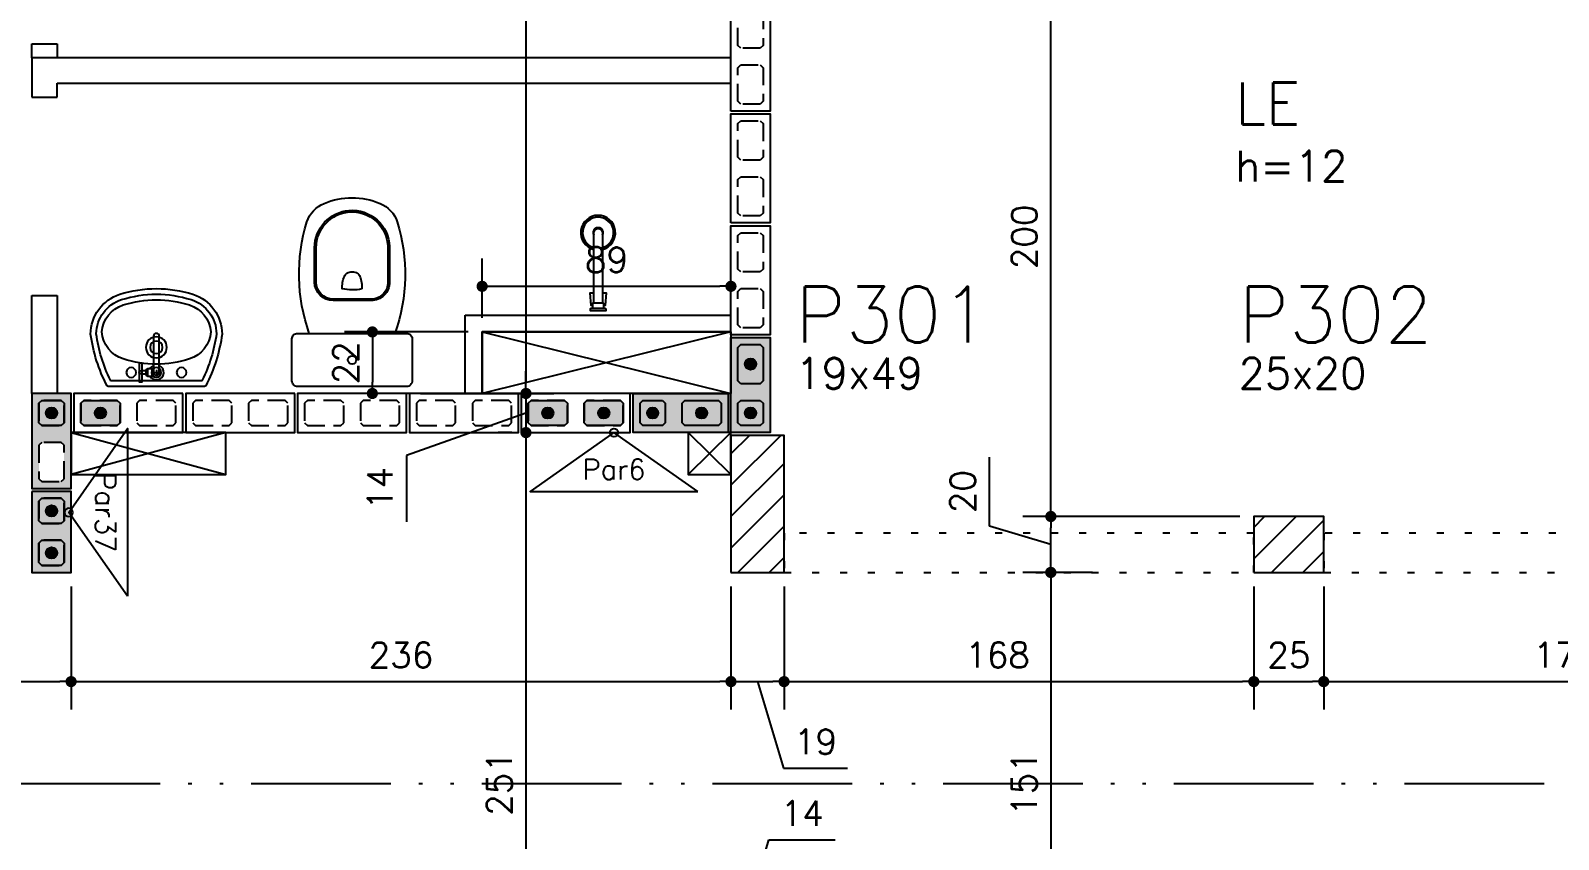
# Model space of a CAD drawing. Extents: x -14651 to 4579, y -10691 to -1290.
# Drawn here: x 1824 to 2370, y -9609 to -9320 of the extents above; entities that cross this region are included whole.
import ezdxf
from ezdxf.enums import TextEntityAlignment as Align

# ---------------------------------------------------------------- set-up
doc = ezdxf.new("R2010")
doc.units = 0
doc.header["$LTSCALE"] = 25
for name, pattern in [('DASHED2', [0.375, 0.25, -0.125]), ('ESTILO_TQS_0002', [0.4, 0.1, -0.3]), ('ESTILO_TQS_0004', [3.3, 2, -0.4, 0.05, -0.4, 0.05, -0.4])]:
    doc.linetypes.add(name, pattern=pattern)
for name, color, linetype in [('213', 252, 'Continuous'), ('241', 2, 'Continuous'), ('247', 50, 'Continuous'), ('248', 100, 'Continuous'), ('252', 1, 'Continuous'), ('ALVENARIA NÃO ESTRUTURAL', 242, 'Continuous'), ('Arranque', 14, 'Continuous'), ('COTA', 1, 'Continuous'), ('EIXOS', 1, 'ESTILO_TQS_0004'), ('FERRO', 5, 'Continuous'), ('L-D', 2, 'Continuous'), ('L-N', 4, 'Continuous'), ('P-D', 2, 'Continuous'), ('P-S', 5, 'Continuous'), ('Pena_1', 1, 'Continuous'), ('Pena_2', 2, 'Continuous'), ('PIL-N', 4, 'Continuous'), ('PORTA', 3, 'ESTILO_TQS_0002'), ('PROJ', 252, 'Continuous')]:
    doc.layers.add(name, color=color, linetype=linetype)
doc.styles.add('COTA', font='romans.shx')
doc.styles.get("Standard").update_dxf_attribs({"font": 'romans.shx'})
doc.dimstyles.new('forma', dxfattribs={"dimscale": 5, "dimtxt": 1.8, "dimasz": 0.8, "dimexe": 2, "dimexo": 1, "dimgap": 1, "dimtad": 1, "dimdec": 1, "dimzin": 9, "dimtxsty": 'COTA', "dimblk1": 'DOT', "dimblk2": 'DOT', "dimsah": 1, "dimcen": 0, "dimdle": 1, "dimclrd": 256, "dimclre": 256, "dimclrt": 2, "dimadec": 0, "dimazin": 0, "dimtfac": 1, "dimtdec": 0, "dimtmove": 0, "dimatfit": 3, "dimfxl": 1, "dimtolj": 1, "dimtzin": 0, "dimarcsym": 0})
pattern_1 = [(45, (0, -500), (-5.61266, 5.61266), [])]

# ---------------------------------------------------------------- blocks, each defined once
blk = doc.blocks.new('P4015', base_point=(5842102.11612, -8124149.02973))
blk.add_lwpolyline([(5842082.61612, -8124156.02973), (5842121.61612, -8124156.02973), (5842121.61612, -8124142.02973), (5842082.61612, -8124142.02973), (5842082.61612, -8124156.02973)])
at = {"color": 1, "linetype": 'DASHED2'}
for points in [[(5842085.11612, -8124152.52973), (5842086.11612, -8124153.52973), (5842098.11612, -8124153.52973), (5842099.11612, -8124152.52973), (5842099.11612, -8124145.52973), (5842098.11612, -8124144.52973), (5842086.11612, -8124144.52973), (5842085.11612, -8124145.52973), (5842085.11612, -8124152.52973)], [(5842105.11612, -8124152.52973), (5842106.11612, -8124153.52973), (5842118.11612, -8124153.52973), (5842119.11612, -8124152.52973), (5842119.11612, -8124145.52973), (5842118.11612, -8124144.52973), (5842106.11612, -8124144.52973), (5842105.11612, -8124145.52973), (5842105.11612, -8124152.52973)]]:
    blk.add_lwpolyline(points, dxfattribs=at)
blk = doc.blocks.new('P3515')
at = {"layer": '248'}
h = blk.add_hatch(color=100, dxfattribs=at)
h.paths.add_polyline_path([(17, 7), (-17, 7), (-17, -7), (17, -7)])
h.paths.add_polyline_path([(-5.5, -3.5), (-6.5, -4.5), (-13.5, -4.5), (-14.5, -3.5), (-14.5, 3.5), (-13.5, 4.5), (-6.5, 4.5), (-5.5, 3.5)], flags=16)
h.paths.add_polyline_path([(0.5, 3.5), (1.5, 4.5), (13.5, 4.5), (14.5, 3.5), (14.5, -3.5), (13.5, -4.5), (1.5, -4.5), (0.5, -3.5)], flags=16)
blk.add_lwpolyline([(-17, -7), (17, -7), (17, 7), (-17, 7), (-17, -7)])
at = {"color": 1, "linetype": 'DASHED2'}
for points in [[(-14.5, -3.5), (-13.5, -4.5), (-6.5, -4.5), (-5.5, -3.5), (-5.5, 3.5), (-6.5, 4.5), (-13.5, 4.5), (-14.5, 3.5), (-14.5, -3.5)], [(0.5, -3.5), (1.5, -4.5), (13.5, -4.5), (14.5, -3.5), (14.5, 3.5), (13.5, 4.5), (1.5, 4.5), (0.5, 3.5), (0.5, -3.5)]]:
    blk.add_lwpolyline(points, dxfattribs=at)
blk = doc.blocks.new('P3015')
at = {"layer": '252'}
h = blk.add_hatch(color=21, dxfattribs=at)
h.paths.add_polyline_path([(14.5, -7), (14.5, 7), (-14.5, 7), (-14.5, -7)])
h.paths.add_polyline_path([(3, 3.5), (4, 4.5), (11, 4.5), (12, 3.5), (12, -3.5), (11, -4.5), (4, -4.5), (3, -3.5)], flags=16)
h.paths.add_polyline_path([(-3, -3.5), (-4, -4.5), (-11, -4.5), (-12, -3.5), (-12, 3.5), (-11, 4.5), (-4, 4.5), (-3, 3.5)], flags=16)
blk.add_lwpolyline([(-14.5, -7), (14.5, -7), (14.5, 7), (-14.5, 7), (-14.5, -7)])
at = {"color": 1, "linetype": 'DASHED2'}
for points in [[(-12, -3.5), (-11, -4.5), (-4, -4.5), (-3, -3.5), (-3, 3.5), (-4, 4.5), (-11, 4.5), (-12, 3.5), (-12, -3.5)], [(3, -3.5), (4, -4.5), (11, -4.5), (12, -3.5), (12, 3.5), (11, 4.5), (4, 4.5), (3, 3.5), (3, -3.5)]]:
    blk.add_lwpolyline(points, dxfattribs=at)
blk = doc.blocks.new('GR-1409')
at = {"layer": '213'}
h = blk.add_hatch(color=256, dxfattribs=at)
h.paths.add_polyline_path([(-6, 4.5), (-7, 3.5), (-7, -3.5), (-6, -4.5), (6, -4.5), (7, -3.5), (7, 3.5), (6, 4.5)])
h.paths.add_polyline_path([(-2, 0, 1), (2, 0, 1)], flags=16)
at = {"layer": 'Arranque'}
blk.add_hatch(color=256, dxfattribs=at).paths.add_polyline_path([(-2, 0, 1), (2, 0, 1)])
at = {"layer": '213'}
blk.add_lwpolyline([(-7, 3.5), (-6, 4.5), (6, 4.5), (7, 3.5), (7, -3.5), (6, -4.5), (-6, -4.5), (-7, -3.5), (-7, 3.5)], dxfattribs=at)
at = {"layer": 'FERRO', "linetype": 'Continuous'}
blk.add_circle((0, 0), 2, dxfattribs=at)
blk = doc.blocks.new('GR-0909')
at = {"layer": '213'}
h = blk.add_hatch(color=256, dxfattribs=at)
h.paths.add_polyline_path([(3.5, -4.5), (4.5, -3.5), (4.500001, 3.5), (3.500001, 4.5), (-3.499999, 4.5), (-4.499999, 3.5), (-4.5, -3.5), (-3.5, -4.5)])
h.paths.add_polyline_path([(-2, 0, -1), (2, 0, -1)], flags=16)
at = {"layer": 'Arranque'}
blk.add_hatch(color=256, dxfattribs=at).paths.add_polyline_path([(2, 0, 1), (-2, 0, 1)])
at = {"layer": '213'}
blk.add_lwpolyline([(3.500001, 4.5), (4.500001, 3.5), (4.5, -3.5), (3.5, -4.5), (-3.5, -4.5), (-4.5, -3.5), (-4.499999, 3.5), (-3.499999, 4.5), (3.500001, 4.5)], dxfattribs=at)
at = {"layer": 'FERRO', "linetype": 'Continuous'}
blk.add_circle((0, 0), 2, dxfattribs=at)
blk = doc.blocks.new('_IDNPAR_2')
at = {"color": 3}
blk.add_lwpolyline([(1, -0.7), (0, 0), (-1, -0.7)], close=True, dxfattribs=at)
blk.add_circle((0, 0), 0.05, dxfattribs=at)
at = {"layer": '247', "color": 2, "style": 'COTA', "flags": 8}
blk.add_attdef('ID', text='', height=0.24, dxfattribs=at).set_placement((0, -0.438), align=Align.MIDDLE_CENTER)
blk = doc.blocks.new('_Dot')
at = {"color": 0, "linetype": 'ByBlock', "lineweight": -2}
blk.add_line((-0.5, 0), (-1, 0), dxfattribs=at)
at = {"color": 0, "linetype": 'ByBlock', "const_width": 0.5}
blk.add_lwpolyline([(-0.25, 0, 1), (0.25, 0, 1)], format="xyb", close=True, dxfattribs=at)
blk = doc.blocks.new('*D185')
at = {"layer": 'COTA', "lineweight": -2, "transparency": 16777216}
for p, q in [((1967.27, -9028.6), (2011.2, -9028.6)), ((2001.2, -9032.6), (2001.2, -9445.6)), ((1963.52, -9449.6), (2011.2, -9449.6))]:
    blk.add_line(p, q, dxfattribs=at)
at = {"layer": 'Defpoints', "color": 0, "transparency": 16777216}
for p in [(1962.27, -9028.6), (1958.52, -9449.6), (2001.2, -9449.6)]:
    blk.add_point(p, dxfattribs=at)
at = {"layer": 'COTA', "lineweight": -2, "transparency": 16777216, "xscale": 4, "yscale": 4, "zscale": 4}
for p, rotation in [((2001.2, -9028.6), 90), ((2001.2, -9449.6), 270)]:
    blk.add_blockref('_Dot', p, dxfattribs=dict(at, rotation=rotation))
at = {"layer": 'COTA', "color": 2, "transparency": 16777216, "insert": (1991.7, -9239.1), "char_height": 9, "attachment_point": 5, "rotation": 90, "style": 'COTA'}
blk.add_mtext('\\A1;421 ', dxfattribs=at)
blk = doc.blocks.new('*D186')
at = {"layer": 'COTA', "lineweight": -2, "transparency": 16777216}
for p, q in [((2001.2, -9445.6), (2001.2, -9441.6)), ((1963.52, -9449.6), (2011.2, -9449.6)), ((2001.2, -9449.6), (2001.2, -9463.6)), ((2001.2, -9449.6), (2001.2, -9463.6)), ((2001.2, -9456.6), (1958.52, -9471.75)), ((1996.2, -9463.6), (1991.2, -9463.6)), ((2001.2, -9467.6), (2001.2, -9471.6)), ((1958.52, -9471.75), (1958.52, -9495.46))]:
    blk.add_line(p, q, dxfattribs=at)
at = {"layer": 'Defpoints', "color": 0, "transparency": 16777216}
for p in [(1958.52, -9449.6), (2001.2, -9463.6), (2001.2, -9463.6)]:
    blk.add_point(p, dxfattribs=at)
at = {"layer": 'COTA', "lineweight": -2, "transparency": 16777216, "xscale": 4, "yscale": 4, "zscale": 4}
for p, rotation in [((2001.2, -9449.6), 270), ((2001.2, -9463.6), 90)]:
    blk.add_blockref('_Dot', p, dxfattribs=dict(at, rotation=rotation))
at = {"layer": 'COTA', "color": 2, "transparency": 16777216, "insert": (1949.02, -9483.6), "char_height": 9, "attachment_point": 5, "rotation": 90, "style": 'COTA'}
blk.add_mtext('\\A1;14 ', dxfattribs=at)
blk = doc.blocks.new('*D187')
at = {"layer": 'COTA', "lineweight": -2, "transparency": 16777216}
for p, q in [((1996.2, -9463.6), (1991.2, -9463.6)), ((2001.2, -9467.6), (2001.2, -9710.6)), ((2014.02, -9714.6), (1991.2, -9714.6))]:
    blk.add_line(p, q, dxfattribs=at)
at = {"layer": 'Defpoints', "color": 0, "transparency": 16777216}
for p in [(2001.2, -9463.6), (2001.2, -9714.6), (2019.02, -9714.6)]:
    blk.add_point(p, dxfattribs=at)
at = {"layer": 'COTA', "lineweight": -2, "transparency": 16777216, "xscale": 4, "yscale": 4, "zscale": 4}
for p, rotation in [((2001.2, -9463.6), 90), ((2001.2, -9714.6), 270)]:
    blk.add_blockref('_Dot', p, dxfattribs=dict(at, rotation=rotation))
at = {"layer": 'COTA', "color": 2, "transparency": 16777216, "insert": (1991.7, -9589.1), "char_height": 9, "attachment_point": 5, "rotation": 90, "style": 'COTA'}
blk.add_mtext('\\A1;251 ', dxfattribs=at)
blk = doc.blocks.new('*D190')
at = {"layer": 'COTA', "lineweight": -2, "transparency": 16777216}
for p, q in [((2198.97, -9513.6), (2178.88, -9513.6)), ((2188.88, -9517.6), (2188.88, -9660.6)), ((2239.52, -9664.6), (2178.88, -9664.6))]:
    blk.add_line(p, q, dxfattribs=at)
at = {"layer": 'Defpoints', "color": 0, "transparency": 16777216}
for p in [(2203.97, -9513.6), (2188.88, -9664.6), (2244.52, -9664.6)]:
    blk.add_point(p, dxfattribs=at)
at = {"layer": 'COTA', "lineweight": -2, "transparency": 16777216, "xscale": 4, "yscale": 4, "zscale": 4}
for p, rotation in [((2188.88, -9513.6), 90), ((2188.88, -9664.6), 270)]:
    blk.add_blockref('_Dot', p, dxfattribs=dict(at, rotation=rotation))
at = {"layer": 'COTA', "color": 2, "transparency": 16777216, "insert": (2179.38, -9589.1), "char_height": 9, "attachment_point": 5, "rotation": 90, "style": 'COTA'}
blk.add_mtext('\\A1;151 ', dxfattribs=at)
blk = doc.blocks.new('*D196')
at = {"layer": 'COTA', "lineweight": -2, "transparency": 16777216}
for p, q in [((2166.93, -9497), (2166.93, -9472.43)), ((2188.93, -9503.6), (2166.93, -9497)), ((2256.52, -9493.6), (2178.93, -9493.6)), ((2188.93, -9509.6), (2188.93, -9497.6)), ((2203.81, -9513.6), (2178.93, -9513.6))]:
    blk.add_line(p, q, dxfattribs=at)
at = {"layer": 'Defpoints', "color": 0, "transparency": 16777216}
for p in [(2188.93, -9493.6), (2261.52, -9493.6), (2208.81, -9513.6)]:
    blk.add_point(p, dxfattribs=at)
at = {"layer": 'COTA', "lineweight": -2, "transparency": 16777216, "xscale": 4, "yscale": 4, "zscale": 4}
for p, rotation in [((2188.93, -9493.6), 90), ((2188.93, -9513.6), 270)]:
    blk.add_blockref('_Dot', p, dxfattribs=dict(at, rotation=rotation))
at = {"layer": 'COTA', "color": 2, "transparency": 16777216, "insert": (2157.43, -9484.71), "char_height": 9, "attachment_point": 5, "rotation": 90, "style": 'COTA'}
blk.add_mtext('\\A1;20 ', dxfattribs=at)
blk = doc.blocks.new('*D197')
at = {"layer": 'COTA', "lineweight": -2, "transparency": 16777216}
for p, q in [((2204.52, -9293.57), (2178.93, -9293.57)), ((2188.93, -9489.6), (2188.93, -9297.57)), ((2256.52, -9493.6), (2178.93, -9493.6))]:
    blk.add_line(p, q, dxfattribs=at)
at = {"layer": 'Defpoints', "color": 0, "transparency": 16777216}
for p in [(2188.93, -9293.57), (2209.52, -9293.57), (2261.52, -9493.6)]:
    blk.add_point(p, dxfattribs=at)
at = {"layer": 'COTA', "lineweight": -2, "transparency": 16777216, "xscale": 4, "yscale": 4, "zscale": 4}
for p, rotation in [((2188.93, -9293.57), 90), ((2188.93, -9493.6), 270)]:
    blk.add_blockref('_Dot', p, dxfattribs=dict(at, rotation=rotation))
at = {"layer": 'COTA', "color": 2, "transparency": 16777216, "insert": (2179.43, -9393.58), "char_height": 9, "attachment_point": 5, "rotation": 90, "style": 'COTA'}
blk.add_mtext('\\A1;200 ', dxfattribs=at)
blk = doc.blocks.new('*D239')
at = {"layer": 'COTA', "lineweight": -2, "transparency": 16777216}
for p, q in [((2081.52, -9631.24), (2088.12, -9609.24)), ((2088.12, -9609.24), (2111.83, -9609.24)), ((2074.52, -9659.6), (2074.52, -9621.24)), ((2088.52, -9659.6), (2088.52, -9621.24)), ((2070.52, -9631.24), (2066.52, -9631.24)), ((2074.52, -9631.24), (2088.52, -9631.24)), ((2074.52, -9631.24), (2088.52, -9631.24)), ((2092.52, -9631.24), (2096.52, -9631.24))]:
    blk.add_line(p, q, dxfattribs=at)
at = {"layer": 'Defpoints', "color": 0, "transparency": 16777216}
for p in [(2088.52, -9631.24), (2074.52, -9664.6), (2088.52, -9664.6)]:
    blk.add_point(p, dxfattribs=at)
at = {"layer": 'COTA', "lineweight": -2, "transparency": 16777216, "xscale": 4, "yscale": 4, "zscale": 4}
blk.add_blockref('_Dot', (2074.52, -9631.24), dxfattribs=at)
at = {"layer": 'COTA', "lineweight": -2, "transparency": 16777216, "xscale": 4, "yscale": 4, "zscale": 4, "rotation": 180}
blk.add_blockref('_Dot', (2088.52, -9631.24), dxfattribs=at)
at = {"layer": 'COTA', "color": 2, "transparency": 16777216, "insert": (2099.97, -9599.74), "char_height": 9, "attachment_point": 5, "style": 'COTA'}
blk.add_mtext('\\A1;14 ', dxfattribs=at)
blk = doc.blocks.new('*D251')
at = {"layer": 'COTA', "lineweight": -2, "transparency": 16777216}
for p, q in [((1649.52, -9518.6), (1649.52, -9562.65)), ((1838.52, -9518.6), (1838.52, -9562.65)), ((1653.52, -9552.65), (1834.52, -9552.65))]:
    blk.add_line(p, q, dxfattribs=at)
at = {"layer": 'Defpoints', "color": 0, "transparency": 16777216}
for p in [(1649.52, -9513.6), (1838.52, -9513.6), (1838.52, -9552.65)]:
    blk.add_point(p, dxfattribs=at)
at = {"layer": 'COTA', "lineweight": -2, "transparency": 16777216, "xscale": 4, "yscale": 4, "zscale": 4, "rotation": 180}
blk.add_blockref('_Dot', (1649.52, -9552.65), dxfattribs=at)
at = {"layer": 'COTA', "lineweight": -2, "transparency": 16777216, "xscale": 4, "yscale": 4, "zscale": 4}
blk.add_blockref('_Dot', (1838.52, -9552.65), dxfattribs=at)
at = {"layer": 'COTA', "color": 2, "transparency": 16777216, "insert": (1744.02, -9543.15), "char_height": 9, "attachment_point": 5, "style": 'COTA'}
blk.add_mtext('\\A1;189 ', dxfattribs=at)
blk = doc.blocks.new('*D252')
at = {"layer": 'COTA', "lineweight": -2, "transparency": 16777216}
for p, q in [((1838.52, -9518.6), (1838.52, -9562.65)), ((2074.52, -9518.6), (2074.52, -9562.65)), ((1842.52, -9552.65), (2070.52, -9552.65))]:
    blk.add_line(p, q, dxfattribs=at)
at = {"layer": 'Defpoints', "color": 0, "transparency": 16777216}
for p in [(1838.52, -9513.6), (2074.52, -9513.6), (2074.52, -9552.65)]:
    blk.add_point(p, dxfattribs=at)
at = {"layer": 'COTA', "lineweight": -2, "transparency": 16777216, "xscale": 4, "yscale": 4, "zscale": 4, "rotation": 180}
blk.add_blockref('_Dot', (1838.52, -9552.65), dxfattribs=at)
at = {"layer": 'COTA', "lineweight": -2, "transparency": 16777216, "xscale": 4, "yscale": 4, "zscale": 4}
blk.add_blockref('_Dot', (2074.52, -9552.65), dxfattribs=at)
at = {"layer": 'COTA', "color": 2, "transparency": 16777216, "insert": (1956.52, -9543.15), "char_height": 9, "attachment_point": 5, "style": 'COTA'}
blk.add_mtext('\\A1;236 ', dxfattribs=at)
blk = doc.blocks.new('*D253')
at = {"layer": 'COTA', "lineweight": -2, "transparency": 16777216}
for p, q in [((2074.52, -9518.6), (2074.52, -9562.65)), ((2093.52, -9518.6), (2093.52, -9562.65)), ((2078.52, -9552.65), (2089.52, -9552.65)), ((2084.02, -9552.65), (2093.32, -9583.65)), ((2093.32, -9583.65), (2116.17, -9583.65))]:
    blk.add_line(p, q, dxfattribs=at)
at = {"layer": 'Defpoints', "color": 0, "transparency": 16777216}
for p in [(2074.52, -9513.6), (2093.52, -9513.6), (2093.52, -9552.65)]:
    blk.add_point(p, dxfattribs=at)
at = {"layer": 'COTA', "lineweight": -2, "transparency": 16777216, "xscale": 4, "yscale": 4, "zscale": 4, "rotation": 180}
blk.add_blockref('_Dot', (2074.52, -9552.65), dxfattribs=at)
at = {"layer": 'COTA', "lineweight": -2, "transparency": 16777216, "xscale": 4, "yscale": 4, "zscale": 4}
blk.add_blockref('_Dot', (2093.52, -9552.65), dxfattribs=at)
at = {"layer": 'COTA', "color": 2, "transparency": 16777216, "insert": (2104.75, -9574.15), "char_height": 9, "attachment_point": 5, "style": 'COTA'}
blk.add_mtext('\\A1;19 ', dxfattribs=at)
blk = doc.blocks.new('*D254')
at = {"layer": 'COTA', "lineweight": -2, "transparency": 16777216}
for p, q in [((2093.52, -9518.6), (2093.52, -9562.65)), ((2261.52, -9518.6), (2261.52, -9562.65)), ((2097.52, -9552.65), (2257.52, -9552.65))]:
    blk.add_line(p, q, dxfattribs=at)
at = {"layer": 'Defpoints', "color": 0, "transparency": 16777216}
for p in [(2093.52, -9513.6), (2261.52, -9513.6), (2261.52, -9552.65)]:
    blk.add_point(p, dxfattribs=at)
at = {"layer": 'COTA', "lineweight": -2, "transparency": 16777216, "xscale": 4, "yscale": 4, "zscale": 4, "rotation": 180}
blk.add_blockref('_Dot', (2093.52, -9552.65), dxfattribs=at)
at = {"layer": 'COTA', "lineweight": -2, "transparency": 16777216, "xscale": 4, "yscale": 4, "zscale": 4}
blk.add_blockref('_Dot', (2261.52, -9552.65), dxfattribs=at)
at = {"layer": 'COTA', "color": 2, "transparency": 16777216, "insert": (2169.87, -9543.15), "char_height": 9, "attachment_point": 5, "style": 'COTA'}
blk.add_mtext('\\A1;168 ', dxfattribs=at)
blk = doc.blocks.new('*D255')
at = {"layer": 'COTA', "lineweight": -2, "transparency": 16777216}
for p, q in [((2261.52, -9518.6), (2261.52, -9562.65)), ((2286.52, -9518.6), (2286.52, -9562.65)), ((2265.52, -9552.65), (2282.52, -9552.65))]:
    blk.add_line(p, q, dxfattribs=at)
at = {"layer": 'Defpoints', "color": 0, "transparency": 16777216}
for p in [(2261.52, -9513.6), (2286.52, -9513.6), (2286.52, -9552.65)]:
    blk.add_point(p, dxfattribs=at)
at = {"layer": 'COTA', "lineweight": -2, "transparency": 16777216, "xscale": 4, "yscale": 4, "zscale": 4, "rotation": 180}
blk.add_blockref('_Dot', (2261.52, -9552.65), dxfattribs=at)
at = {"layer": 'COTA', "lineweight": -2, "transparency": 16777216, "xscale": 4, "yscale": 4, "zscale": 4}
blk.add_blockref('_Dot', (2286.52, -9552.65), dxfattribs=at)
at = {"layer": 'COTA', "color": 2, "transparency": 16777216, "insert": (2274.02, -9543.15), "char_height": 9, "attachment_point": 5, "style": 'COTA'}
blk.add_mtext('\\A1;25 ', dxfattribs=at)
blk = doc.blocks.new('*D256')
at = {"layer": 'COTA', "lineweight": -2, "transparency": 16777216}
for p, q in [((2286.52, -9518.6), (2286.52, -9562.65)), ((2459.52, -9518.6), (2459.52, -9562.65)), ((2290.52, -9552.65), (2455.52, -9552.65))]:
    blk.add_line(p, q, dxfattribs=at)
at = {"layer": 'Defpoints', "color": 0, "transparency": 16777216}
for p in [(2286.52, -9513.6), (2459.52, -9513.6), (2459.52, -9552.65)]:
    blk.add_point(p, dxfattribs=at)
at = {"layer": 'COTA', "lineweight": -2, "transparency": 16777216, "xscale": 4, "yscale": 4, "zscale": 4, "rotation": 180}
blk.add_blockref('_Dot', (2286.52, -9552.65), dxfattribs=at)
at = {"layer": 'COTA', "lineweight": -2, "transparency": 16777216, "xscale": 4, "yscale": 4, "zscale": 4}
blk.add_blockref('_Dot', (2459.52, -9552.65), dxfattribs=at)
at = {"layer": 'COTA', "color": 2, "transparency": 16777216, "insert": (2373.02, -9543.15), "char_height": 9, "attachment_point": 5, "style": 'COTA'}
blk.add_mtext('\\A1;173 ', dxfattribs=at)
blk = doc.blocks.new('XREF-MC41-BAS-PLN-AMO-FINAIS-02.03.08.09$0$CUBA03')
at = {"layer": 'PROJ'}
for p, q in [((-0.01, -0.05), (0.01, -0.05)), ((0, -0.06), (0, -0.04))]:
    blk.add_line(p, q, dxfattribs=at)
for points in [[(-0.1306, -0.3297, 0.077416), (0, -0.35, 0.077416), (0.1306, -0.3297, 0.326333), (0.235, -0.1868, 0.08687), (0.1764, -0.0027, 0.279276), (0.172, 0), (-0.172, 0, 0.279276), (-0.1764, -0.0027, 0.08687), (-0.235, -0.1868, 0.326333)], [(0.215, -0.1881, 0.080556), (0.1642, -0.0228, 0.285352), (0.1597, -0.02), (-0.1597, -0.02, 0.285352), (-0.1642, -0.0228, 0.080556), (-0.215, -0.1881, 0.323537), (-0.1245, -0.3106, 0.077416), (0, -0.33, 0.077416), (0.1245, -0.3106, 0.323537)], [(0.1185, -0.0985, 0.077416), (0, -0.08, 0.077416), (-0.1185, -0.0985, 0.305715), (-0.1947, -0.195, 0.305715), (-0.1185, -0.2915, 0.077416), (0, -0.31, 0.077416), (0.1185, -0.2915, 0.305715), (0.1947, -0.195, 0.305715)]]:
    blk.add_lwpolyline(points, format="xyb", close=True, dxfattribs=at)
for centre, radius in [((-0.09, -0.05), 0.0175), ((0, -0.05), 0.0175), ((0.09, -0.05), 0.0175), ((0, -0.14), 0.0375), ((0, -0.14), 0.0225)]:
    blk.add_circle(centre, radius, dxfattribs=at)
blk = doc.blocks.new('layout-inferior 1')
at = {"layer": 'ALVENARIA NÃO ESTRUTURAL'}
for p, q in [((29474.19, -9329.6), (29474.19, -9324.6)), ((29474.19, -9324.6), (29483.19, -9324.6)), ((29483.19, -9324.6), (29483.19, -9329.6)), ((29474.19, -9329.6), (29474.19, -9343.6)), ((29724.19, -9329.6), (29474.19, -9329.6)), ((29483.19, -9343.6), (29483.19, -9338.6)), ((29483.19, -9338.6), (29724.19, -9338.6)), ((29474.19, -9343.6), (29483.19, -9343.6)), ((29474.19, -9449.6), (29474.19, -9414.6)), ((29474.19, -9414.6), (29483.19, -9414.6)), ((29483.19, -9414.6), (29483.19, -9449.6)), ((29629.19, -9449.6), (29629.19, -9421.6)), ((29629.19, -9421.6), (29724.19, -9421.6)), ((29724.19, -9427.6), (29635.19, -9427.6)), ((29635.19, -9427.6), (29635.19, -9449.6))]:
    blk.add_line(p, q, dxfattribs=at)
at = {"layer": 'Pena_1'}
for p, q in [((29635.19, -9427.6), (29724.19, -9449.6)), ((29724.19, -9427.6), (29635.19, -9449.6))]:
    blk.add_line(p, q, dxfattribs=at)
at = {"layer": 'Pena_2'}
blk.add_lwpolyline([(29635.19, -9449.6), (29635.19, -9427.6), (29724.19, -9427.6), (29724.19, -9449.6), (29635.19, -9449.6)], dxfattribs=at)
at = {"layer": 'PROJ'}
for points in [[(29573.39, -9428.1, -0.160999), (29572.53, -9388.2, -0.2149), (29578.69, -9381.6, -0.2), (29598.69, -9381.6, -0.2149), (29604.86, -9388.2, -0.160999), (29604, -9428.1)], [(29575.29, -9409.76), (29575.29, -9397.49, -0.391339), (29587.65, -9384.13, -0.428196), (29602.09, -9397.08), (29602.1, -9409.76, -0.416194), (29595.46, -9416.4), (29581.93, -9416.4, -0.413638), (29575.29, -9409.76)], [(29675.14, -9417.15), (29675.14, -9392.1, -1), (29678.24, -9392.1), (29678.24, -9417.15)], [(29679.19, -9419.1, -0.414214), (29679.39, -9419.3), (29679.39, -9420.1), (29673.99, -9420.1), (29673.99, -9419.3, -0.414214), (29674.19, -9419.1), (29679.19, -9419.1)], [(29674.59, -9419.1, 0.414214), (29674.79, -9418.9), (29674.79, -9417.35, -0.414214), (29674.99, -9417.15), (29678.39, -9417.15), (29678.59, -9417.35), (29678.59, -9418.9, 0.414214), (29678.79, -9419.1)], [(29517.67, -9439.61), (29517.67, -9442.1, 0.995421), (29519.72, -9442.1), (29519.72, -9439.61)]]:
    blk.add_lwpolyline(points, format="xyb", dxfattribs=at)
for points in [[(29575.86, -9409.76), (29575.86, -9397.49, -0.391339), (29587.69, -9384.69, -0.428002), (29601.52, -9397.09), (29601.53, -9409.76, -0.416278), (29595.46, -9415.84), (29581.93, -9415.84, -0.413625)], [(29592.2, -9412.21, -0.10791), (29585.18, -9412.17, -0.124585), (29585.96, -9407.71, -0.161338), (29586.83, -9406.52, -0.122351), (29588.69, -9406.06, -0.122351), (29590.56, -9406.52, -0.167944), (29591.43, -9407.71, -0.125904), (29592.2, -9412.21)], [(29513.58, -9442.62), (29515.03, -9442.62), (29515.03, -9443.16), (29515.57, -9443.16), (29515.57, -9443.37), (29516.36, -9443.37, 1.408938), (29519.72, -9439.61), (29519.73, -9429.14, 0.999996), (29517.67, -9429.14), (29517.67, -9439.61, 0.168827), (29516.36, -9440.78), (29515.57, -9440.78), (29515.57, -9440.99), (29515.03, -9440.99), (29515.03, -9441.53), (29513.58, -9441.53), (29513.58, -9438.72), (29512.49, -9438.72), (29512.49, -9445.43), (29513.58, -9445.43), (29513.58, -9442.62)], [(29567.19, -9434.1), (29567.19, -9430.5), (29567.19, -9430.1, -0.414214), (29569.19, -9428.1), (29608.19, -9428.1, -0.414214), (29610.19, -9430.1), (29610.19, -9445.1, -0.414214), (29608.19, -9447.1), (29569.19, -9447.1, -0.414214), (29567.19, -9445.1)]]:
    blk.add_lwpolyline(points, format="xyb", close=True, dxfattribs=at)
for points in [[(29674.79, -9418.14), (29674.2, -9418.14), (29673.81, -9413.57), (29675.14, -9413.57)], [(29678.24, -9413.57), (29679.51, -9413.57), (29679.19, -9418.14), (29678.59, -9418.14)], [(29513.58, -9442.62), (29513.58, -9442.09), (29513.58, -9442.08), (29513.58, -9441.53)], [(29515.03, -9442.62), (29515.03, -9441.53)], [(29515.57, -9440.99), (29515.57, -9443.16)], [(29517.58, -9440.78), (29516.36, -9440.78)], [(29517.67, -9439.72), (29517.67, -9439.72)], [(29516.36, -9443.37), (29517.53, -9443.37)]]:
    blk.add_lwpolyline(points, dxfattribs=at)
for centre, radius in [((29588.69, -9437.6), 1.5), ((29513.03, -9442.08), 0.544)]:
    blk.add_circle(centre, radius, dxfattribs=at)
for centre, radius, start, end in [((29676.69, -9392.1), 6.2, 284.4854, 255.5176), ((29676.69, -9392.1), 5.54, 286.2501, 253.7533), ((29676.69, -9392.1), 1.79, 329.7652, 210.2549), ((29518.69, -9442.1), 1.73, 126.5365, 53.4149)]:
    blk.add_arc(centre, radius, start, end, dxfattribs=at)
at = {"layer": 'PROJ', "xscale": -100, "yscale": 100, "zscale": 100, "rotation": 180}
blk.add_blockref('XREF-MC41-BAS-PLN-AMO-FINAIS-02.03.08.09$0$CUBA03', (29518.69, -9447.1), dxfattribs=at)
blk = doc.blocks.new('*D340')
at = {"layer": 'COTA', "lineweight": -2, "transparency": 16777216}
for p, q in [((1985.52, -9422.6), (1985.52, -9401.28)), ((2074.52, -9422.6), (2074.52, -9401.28)), ((1989.52, -9411.28), (2070.52, -9411.28))]:
    blk.add_line(p, q, dxfattribs=at)
at = {"layer": 'Defpoints', "color": 0, "transparency": 16777216}
for p in [(2074.52, -9411.28), (1985.52, -9427.6), (2074.52, -9427.6)]:
    blk.add_point(p, dxfattribs=at)
at = {"layer": 'COTA', "lineweight": -2, "transparency": 16777216, "xscale": 4, "yscale": 4, "zscale": 4, "rotation": 180}
blk.add_blockref('_Dot', (1985.52, -9411.28), dxfattribs=at)
at = {"layer": 'COTA', "lineweight": -2, "transparency": 16777216, "xscale": 4, "yscale": 4, "zscale": 4}
blk.add_blockref('_Dot', (2074.52, -9411.28), dxfattribs=at)
at = {"layer": 'COTA', "color": 2, "transparency": 16777216, "insert": (2030.02, -9401.78), "char_height": 9, "attachment_point": 5, "style": 'COTA'}
blk.add_mtext('\\A1;89 ', dxfattribs=at)
blk = doc.blocks.new('*D341')
at = {"layer": 'COTA', "lineweight": -2, "transparency": 16777216}
for p, q in [((1980.52, -9427.6), (1936.26, -9427.6)), ((1946.26, -9431.6), (1946.26, -9445.6)), ((1980.52, -9449.6), (1936.26, -9449.6))]:
    blk.add_line(p, q, dxfattribs=at)
at = {"layer": 'Defpoints', "color": 0, "transparency": 16777216}
for p in [(1985.52, -9427.6), (1946.26, -9449.6), (1985.52, -9449.6)]:
    blk.add_point(p, dxfattribs=at)
at = {"layer": 'COTA', "lineweight": -2, "transparency": 16777216, "xscale": 4, "yscale": 4, "zscale": 4}
for p, rotation in [((1946.26, -9427.6), 90), ((1946.26, -9449.6), 270)]:
    blk.add_blockref('_Dot', p, dxfattribs=dict(at, rotation=rotation))
at = {"layer": 'COTA', "color": 2, "transparency": 16777216, "insert": (1936.76, -9438.6), "char_height": 9, "attachment_point": 5, "rotation": 90, "style": 'COTA'}
blk.add_mtext('\\A1;22 ', dxfattribs=at)

msp = doc.modelspace()

# ---------------------------------------------------------------- hatches: boundary and pattern name
at = {"layer": 'COTA'}
h = msp.add_hatch(dxfattribs=at)
h.set_pattern_fill('ANSI31', color=256, scale=2.5)
h.set_pattern_definition(pattern_1)
h.paths.add_polyline_path([(2093.52, -9464.6), (2074.52, -9464.6), (2074.52, -9513.6), (2093.52, -9513.6)])
h = msp.add_hatch(dxfattribs=at)
h.set_pattern_fill('ANSI31', color=256, scale=2.5)
h.set_pattern_definition(pattern_1)
h.paths.add_polyline_path([(2286.52, -9513.6), (2286.52, -9493.6), (2261.52, -9493.6), (2261.52, -9513.6)])

# ---------------------------------------------------------------- linework, layer by layer
at = {"layer": 'EIXOS'}
msp.add_line((-572.08, -9589.1), (3672.89, -9589.1), dxfattribs=at)
at = {"layer": 'P-S'}
for points in [[(2074.52, -9513.6), (2093.52, -9513.6), (2093.52, -9464.6), (2074.52, -9464.6), (2074.52, -9513.6)], [(2261.52, -9513.6), (2286.52, -9513.6), (2286.52, -9493.6), (2261.52, -9493.6), (2261.52, -9513.6)]]:
    msp.add_lwpolyline(points, dxfattribs=at)
at = {"layer": 'Pena_1'}
for points in [[(1838.52, -9463.61), (1838.52, -9478.61), (1893.82, -9478.61), (1893.82, -9463.6), (1838.52, -9463.6)], [(1838.52, -9463.61), (1893.82, -9478.61)], [(1893.82, -9463.61), (1838.52, -9478.61)], [(2059.23, -9463.61), (2059.23, -9478.61), (2074.52, -9478.61), (2074.52, -9463.61), (2059.23, -9463.61)], [(2059.23, -9463.61), (2074.52, -9478.61)], [(2074.52, -9463.61), (2059.23, -9478.61)]]:
    msp.add_lwpolyline(points, dxfattribs=at)
at = {"layer": 'PORTA'}
for points in [[(2093.52, -9513.6), (2261.52, -9513.6), (2261.52, -9499.6), (2093.52, -9499.6)], [(2286.52, -9513.6), (2459.52, -9513.6), (2459.52, -9499.6), (2286.52, -9499.6)]]:
    msp.add_lwpolyline(points, close=True, dxfattribs=at)

# ---------------------------------------------------------------- block references
at = {"rotation": 90}
msp.add_blockref('GR-1409', (2081.52, -9439.1), dxfattribs=at)
for name, p in [('GR-0909', (1831.52, -9456.6)), ('GR-1409', (1849.02, -9456.6)), ('GR-1409', (2009.02, -9456.6)), ('GR-1409', (2029.02, -9456.6)), ('GR-0909', (2046.52, -9456.6)), ('GR-1409', (2064.02, -9456.6)), ('GR-0909', (2081.52, -9456.6)), ('GR-0909', (1831.52, -9491.6)), ('GR-0909', (1831.52, -9506.6))]:
    msp.add_blockref(name, p)
at = {"layer": '241', "xscale": -1}
for name, p, rotation in [('P4015', (2081.52, -9329.1), 270), ('P4015', (2081.52, -9369.1), 270), ('P4015', (2081.52, -9409.1), 270), ('P3515', (2081.52, -9446.6), 270), ('P3515', (2056.52, -9456.6), 180)]:
    msp.add_blockref(name, p, dxfattribs=dict(at, rotation=rotation))
at = {"layer": '241'}
for name, p, rotation in [('P3515', (1831.52, -9466.6), 270), ('P4015', (1859.02, -9456.6), 180), ('P4015', (1899.02, -9456.6), 180), ('P4015', (1939.02, -9456.6), 180), ('P4015', (1979.02, -9456.6), 180), ('P4015', (2019.02, -9456.6), 180), ('P3015', (1831.52, -9499.1), 270)]:
    msp.add_blockref(name, p, dxfattribs=dict(at, rotation=rotation))
at = {"layer": '247', "linetype": 'Continuous'}
ref = msp.add_blockref('_IDNPAR_2', (1837.66, -9492.14), dxfattribs=dict(at, xscale=-30, yscale=30, zscale=30, rotation=90))
ref.add_attrib('ID', 'Par37', dxfattribs={"color": 2, "height": 7.2, "rotation": 270, "style": 'COTA', "flags": 8}).set_placement((1850.81, -9492.14), align=Align.MIDDLE_CENTER)
at = {"layer": '247', "linetype": 'Continuous', "xscale": 30, "yscale": 30, "zscale": 30}
msp.add_blockref('_IDNPAR_2', (2032.68, -9463.6), dxfattribs=at).add_auto_attribs({'ID': 'Par6'})
at = {"layer": 'Pena_2'}
msp.add_blockref('layout-inferior 1', (-27649.68, 0), dxfattribs=at)

# ---------------------------------------------------------------- texts
at = {"layer": 'L-D'}
msp.add_text('h=12', height=11, dxfattribs=at).set_placement((2254.89, -9373.78))
at = {"layer": 'L-N'}
msp.add_text('LE', height=15, dxfattribs=at).set_placement((2254.89, -9353.38))
at = {"layer": 'P-D', "linetype": 'Continuous'}
for s, p in [('19x49', (2097.51, -9447.9, 0.02)), ('25x20', (2256.06, -9447.9, 0.02))]:
    msp.add_text(s, height=11, dxfattribs=at).set_placement(p)
at = {"layer": 'PIL-N', "linetype": 'Continuous'}
for s, p in [('P301', (2097.51, -9431.4, 0.02)), ('P302', (2256.06, -9431.4, 0.02))]:
    msp.add_text(s, height=20, dxfattribs=at).set_placement(p)

# ---------------------------------------------------------------- dimensions: what is measured, and where the dimension line sits
at = {"layer": 'COTA'}
for base, p1, p2, override, picture, middle in [((2001.2, -9449.6), (1962.27, -9028.6), (1958.52, -9449.6), {"dimpost": ' '}, '*D185', (1991.7, -9239.1)), ((2188.93, -9293.57), (2261.52, -9493.6), (2209.52, -9293.57), {"dimpost": ' ', "dimtmove": 1}, '*D197', (2179.43, -9393.58)), ((2001.2, -9714.6), (2001.2, -9463.6), (2019.02, -9714.6), {"dimpost": ' ', "dimtmove": 1}, '*D187', (1991.7, -9589.1)), ((2188.93, -9493.6), (2208.81, -9513.6), (2261.52, -9493.6), {"dimpost": ' ', "dimtmove": 1}, '*D196', (2157.43, -9492)), ((2188.88, -9664.6), (2203.97, -9513.6), (2244.52, -9664.6), {"dimpost": ' '}, '*D190', (2179.38, -9589.1))]:
    dim = msp.add_linear_dim(base=base, p1=p1, p2=p2, angle=90, dimstyle='forma', override=override, dxfattribs=at)
    dim.commit()
    dim.dimension.update_dxf_attribs({"geometry": picture, "text_midpoint": middle})
for base, p1, p2, override, picture, middle in [((2074.52, -9411.28), (1985.52, -9427.6), (2074.52, -9427.6), {"dimpost": ' '}, '*D340', (2030.02, -9401.78)), ((1838.52, -9552.65), (1649.52, -9513.6), (1838.52, -9513.6), {"dimpost": ' ', "dimtmove": 1}, '*D251', (1744.02, -9543.15)), ((2074.52, -9552.65), (1838.52, -9513.6), (2074.52, -9513.6), {"dimpost": ' ', "dimtmove": 1}, '*D252', (1956.52, -9543.15)), ((2093.52, -9552.65), (2074.52, -9513.6), (2093.52, -9513.6), {"dimpost": ' ', "dimtmove": 1}, '*D253', (2098.32, -9574.15)), ((2286.52, -9552.65), (2261.52, -9513.6), (2286.52, -9513.6), {"dimpost": ' ', "dimtmove": 1}, '*D255', (2274.02, -9543.15)), ((2459.52, -9552.65), (2286.52, -9513.6), (2459.52, -9513.6), {"dimpost": ' ', "dimtmove": 1}, '*D256', (2373.02, -9543.15)), ((2088.52, -9631.24), (2074.52, -9664.6), (2088.52, -9664.6), {"dimpost": ' ', "dimtmove": 1}, '*D239', (2093.12, -9599.74))]:
    dim = msp.add_linear_dim(base=base, p1=p1, p2=p2, dimstyle='forma', override=override, dxfattribs=at)
    dim.commit()
    dim.dimension.update_dxf_attribs({"geometry": picture, "text_midpoint": middle})
for base, p1, p2, override, picture, middle, dimtype in [((1946.26, -9449.6), (1985.52, -9427.6), (1985.52, -9449.6), {"dimpost": ' '}, '*D341', (1946.26, -9438.6), 160), ((2001.2, -9463.6), (1958.52, -9449.6), (2001.2, -9463.6), {"dimpost": ' ', "dimtmove": 1}, '*D186', (1958.52, -9476.75), 128)]:
    dim = msp.add_linear_dim(base=base, p1=p1, p2=p2, angle=90, dimstyle='forma', override=override, dxfattribs=at)
    dim.commit()
    dim.dimension.update_dxf_attribs({"geometry": picture, "text_midpoint": middle, "dimtype": dimtype})
dim = msp.add_linear_dim(base=(2261.52, -9552.65), p1=(2093.52, -9513.6), p2=(2261.52, -9513.6), dimstyle='forma', override={"dimpost": ' ', "dimtmove": 1}, dxfattribs=at)
dim.commit()
dim.dimension.update_dxf_attribs({"geometry": '*D254', "text_midpoint": (2169.87, -9552.65), "dimtype": 128})

doc.saveas('drawing.dxf')
